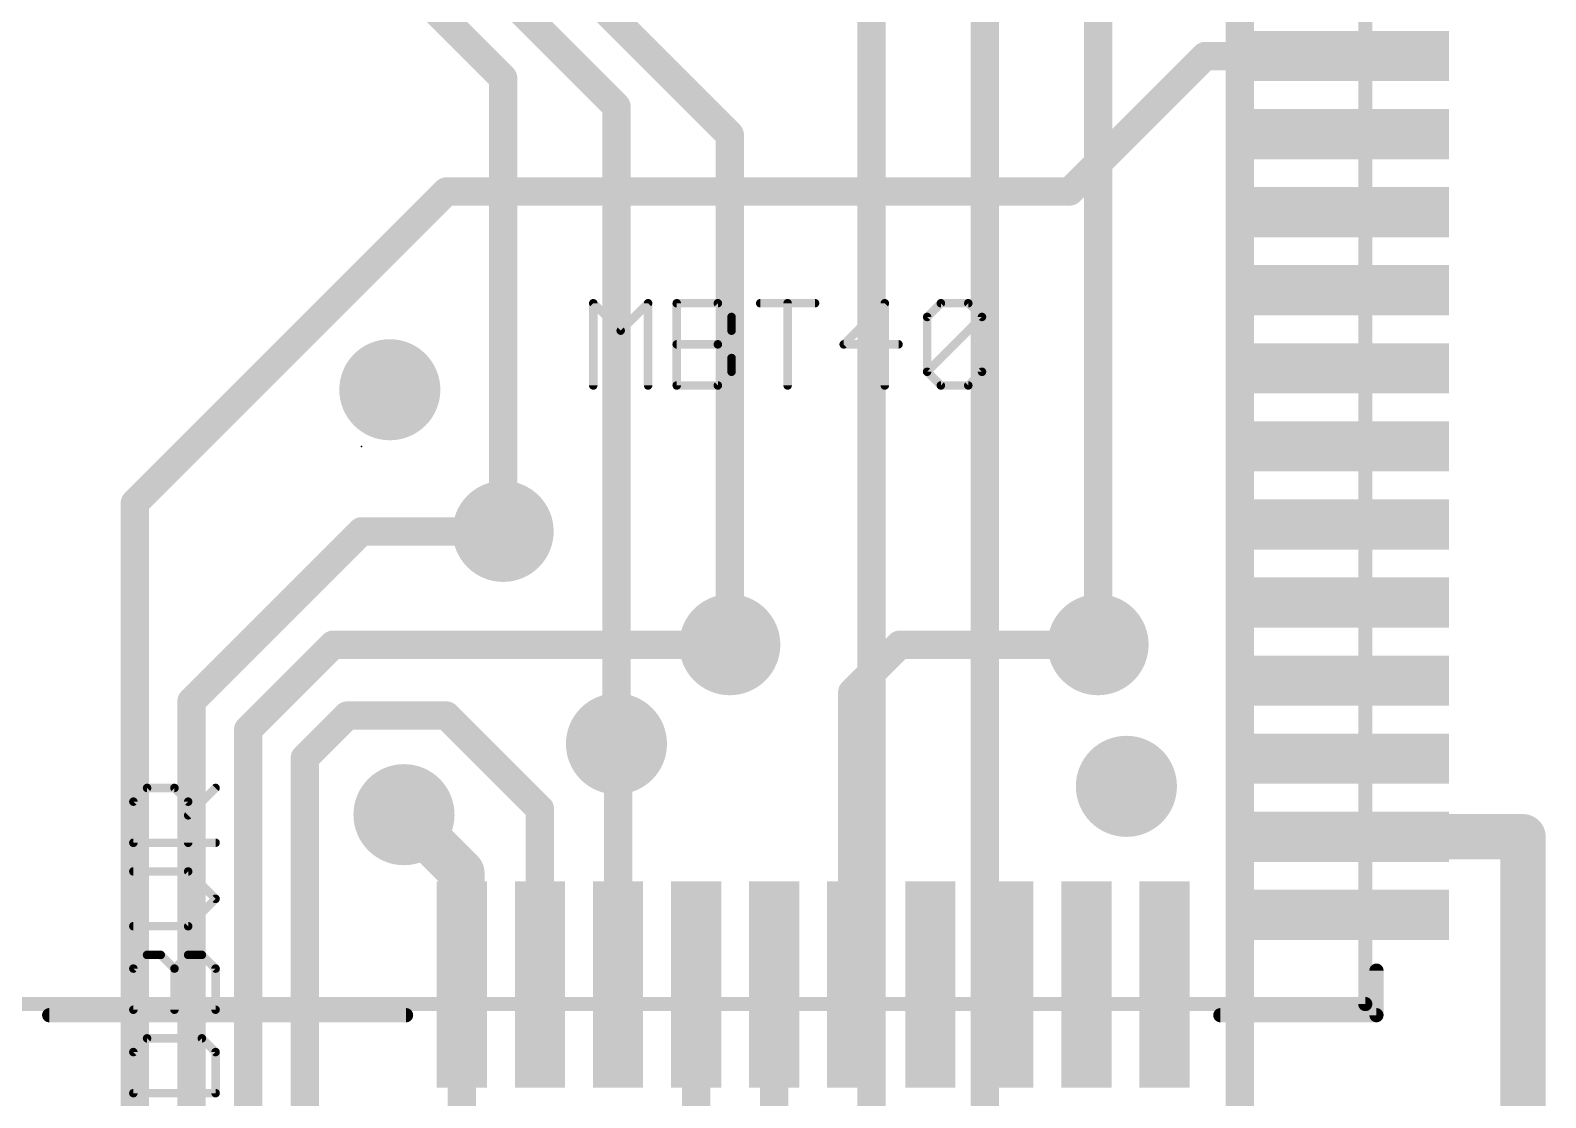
# Model space of a CAD drawing. Extents: x -0.1 to 68.7, y -0.4 to 53.6.
# Drawn here: x 7.19 to 20.78, y 20.83 to 30.4 of the extents above; entities that cross this region are included whole.
import ezdxf

# ---------------------------------------------------------------- set-up
doc = ezdxf.new("R2010")
doc.units = 0
for name, color, linetype in [('1', 12, 'CONTINUOUS'), ('16', 132, 'CONTINUOUS'), ('18', 110, 'CONTINUOUS'), ('21', 40, 'CONTINUOUS'), ('23', 53, 'CONTINUOUS'), ('27', 253, 'CONTINUOUS'), ('51', 253, 'CONTINUOUS')]:
    doc.layers.add(name, color=color, linetype=linetype)

# ---------------------------------------------------------------- blocks, each defined once
blk = doc.blocks.new('RECT')
blk.add_solid([(-0.5, -0.5), (0.5, -0.5), (-0.5, 0.5), (0.5, 0.5)])
blk = doc.blocks.new('ROUNDV')
at = {"const_width": 0.5}
blk.add_lwpolyline([(0, -0.25, 1), (0, 0.25, 1), (0, -0.25)], format="xyb", dxfattribs=at)

msp = doc.modelspace()

# ---------------------------------------------------------------- linework, layer by layer
at = {"layer": '1'}
for points, const_width in [([(17.724, 30.17), (16.51, 28.956)], 0.254), ([(18.985, 30.17), (17.724, 30.17)], 0.254), ([(10.922, 28.956), (8.128, 26.162)], 0.254), ([(16.51, 28.956), (10.922, 28.956)], 0.254), ([(8.128, 26.162), (8.128, 20.046)], 0.254), ([(10.16, 25.908), (8.636, 24.384)], 0.254), ([(11.43, 25.908), (10.16, 25.908)], 0.254), ([(9.906, 24.892), (9.144, 24.13)], 0.254), ([(13.462, 24.892), (9.906, 24.892)], 0.254), ([(14.986, 24.892), (14.56, 24.466)], 0.254), ([(16.764, 24.892), (14.986, 24.892)], 0.254), ([(14.56, 21.845), (14.56, 24.466)], 0.254), ([(8.636, 24.384), (8.636, 13.335)], 0.254), ([(9.652, 23.876), (10.033, 24.257)], 0.254), ([(10.033, 24.257), (10.922, 24.257)], 0.254), ([(10.922, 24.257), (11.76, 23.419)], 0.254), ([(9.144, 24.13), (9.144, 16.038)], 0.254), ([(12.46, 23.989), (12.446, 24.003)], 0.254), ([(12.46, 21.845), (12.46, 23.989)], 0.254), ([(9.652, 20.701), (9.652, 23.876)], 0.254), ([(11.06, 22.849), (10.541, 23.368)], 0.4064), ([(11.76, 23.419), (11.76, 21.845)], 0.254), ([(18.985, 23.17), (20.574, 23.17)], 0.4064), ([(20.574, 20.259), (20.574, 23.17)], 0.4064), ([(11.06, 21.845), (11.06, 22.849)], 0.4064), ([(11.06, 17.672), (11.06, 21.845)], 0.254), ([(13.16, 18.59), (13.16, 21.845)], 0.254), ([(13.86, 21.845), (13.86, 17.223)], 0.254)]:
    msp.add_lwpolyline(points, dxfattribs=dict(at, const_width=const_width))
for points, const_width in [([(17.724, 30.2335, 1), (17.724, 30.1065)], 0.127), ([(17.7689, 30.1251, 1), (17.6791, 30.2149)], 0.127), ([(18.985, 30.1065, 1), (18.985, 30.2335)], 0.127), ([(10.922, 29.0195, 1), (10.922, 28.8925)], 0.127), ([(10.9669, 28.9111, 1), (10.8771, 29.0009)], 0.127), ([(16.51, 28.8925, 1), (16.51, 29.0195)], 0.127), ([(16.4651, 29.0009, 1), (16.5549, 28.9111)], 0.127), ([(8.1915, 26.162, 1), (8.0645, 26.162)], 0.127), ([(8.0831, 26.2069, 1), (8.1729, 26.1171)], 0.127), ([(10.16, 25.9715, 1), (10.16, 25.8445)], 0.127), ([(10.2049, 25.8631, 1), (10.1151, 25.9529)], 0.127), ([(11.43, 25.8445, 1), (11.43, 25.9715)], 0.127), ([(9.906, 24.9555, 1), (9.906, 24.8285)], 0.127), ([(9.9509, 24.8471, 1), (9.8611, 24.9369)], 0.127), ([(13.462, 24.8285, 1), (13.462, 24.9555)], 0.127), ([(14.986, 24.9555, 1), (14.986, 24.8285)], 0.127), ([(15.0309, 24.8471, 1), (14.9411, 24.9369)], 0.127), ([(16.764, 24.8285, 1), (16.764, 24.9555)], 0.127), ([(14.6235, 24.466, 1), (14.4965, 24.466)], 0.127), ([(8.6995, 24.384, 1), (8.5725, 24.384)], 0.127), ([(8.5911, 24.4289, 1), (8.6809, 24.3391)], 0.127), ([(14.5151, 24.5109, 1), (14.6049, 24.4211)], 0.127), ([(10.033, 24.3205, 1), (10.033, 24.1935)], 0.127), ([(10.0779, 24.2121, 1), (9.9881, 24.3019)], 0.127), ([(10.9669, 24.3019, 1), (10.8771, 24.2121)], 0.127), ([(10.922, 24.1935, 1), (10.922, 24.3205)], 0.127), ([(9.2075, 24.13, 1), (9.0805, 24.13)], 0.127), ([(9.0991, 24.1749, 1), (9.1889, 24.0851)], 0.127), ([(12.4909, 24.0479, 1), (12.4011, 23.9581)], 0.127), ([(12.5235, 23.989, 1), (12.3965, 23.989)], 0.127), ([(12.4151, 23.9441, 1), (12.5049, 24.0339)], 0.127), ([(9.7155, 23.876, 1), (9.5885, 23.876)], 0.127), ([(9.6071, 23.9209, 1), (9.6969, 23.8311)], 0.127), ([(10.6128, 23.4398, 1), (10.4692, 23.2962)], 0.2032), ([(11.8235, 23.419, 1), (11.6965, 23.419)], 0.127), ([(11.7151, 23.3741, 1), (11.8049, 23.4639)], 0.127), ([(18.985, 23.2716, 1), (18.985, 23.0684)], 0.2032), ([(20.6756, 23.17, 1), (20.4724, 23.17)], 0.2032), ([(20.574, 23.0684, 1), (20.574, 23.2716)], 0.2032), ([(11.1616, 22.849, 1), (10.9584, 22.849)], 0.2032), ([(10.9882, 22.7772, 1), (11.1318, 22.9208)], 0.2032), ([(10.9584, 21.845, 1), (11.1616, 21.845)], 0.2032), ([(11.1235, 21.845, 1), (10.9965, 21.845)], 0.127), ([(11.6965, 21.845, 1), (11.8235, 21.845)], 0.127), ([(12.3965, 21.845, 1), (12.5235, 21.845)], 0.127), ([(13.2235, 21.845, 1), (13.0965, 21.845)], 0.127), ([(13.9235, 21.845, 1), (13.7965, 21.845)], 0.127), ([(14.4965, 21.845, 1), (14.6235, 21.845)], 0.127)]:
    msp.add_lwpolyline(points, format="xyb", dxfattribs=dict(at, const_width=const_width))
at = {"layer": '16', "const_width": 0.254}
for points in [[(18.034, 14.605), (18.034, 34.036)], [(13.462, 29.464), (9.144, 33.782)], [(12.446, 29.718), (8.636, 33.528)], [(16.764, 33.528), (16.764, 24.892)], [(8.128, 33.274), (11.43, 29.972)], [(15.748, 33.274), (15.748, 11.811)], [(14.732, 30.988), (14.732, 15.748)], [(11.43, 29.972), (11.43, 25.908)], [(12.446, 24.003), (12.446, 29.718)], [(13.462, 24.892), (13.462, 29.464)]]:
    msp.add_lwpolyline(points, dxfattribs=at)
at = {"layer": '16', "const_width": 0.127}
for points in [[(11.4935, 29.972, 1), (11.3665, 29.972)], [(11.3851, 29.9271, 1), (11.4749, 30.0169)], [(12.5095, 29.718, 1), (12.3825, 29.718)], [(12.4011, 29.6731, 1), (12.4909, 29.7629)], [(13.5255, 29.464, 1), (13.3985, 29.464)], [(13.4171, 29.4191, 1), (13.5069, 29.5089)], [(11.3665, 25.908, 1), (11.4935, 25.908)], [(13.3985, 24.892, 1), (13.5255, 24.892)], [(16.7005, 24.892, 1), (16.8275, 24.892)], [(12.3825, 24.003, 1), (12.5095, 24.003)]]:
    msp.add_lwpolyline(points, format="xyb", dxfattribs=at)
at = {"layer": '21', "const_width": 0.127}
for points in [[(19.26, 21.57), (19.26, 21.97)], [(7.36, 21.57), (10.56, 21.57)], [(17.86, 21.57), (19.26, 21.57)]]:
    msp.add_lwpolyline(points, dxfattribs=at)
at = {"layer": '21', "const_width": 0.0635}
for points in [[(19.2918, 21.97, 1), (19.2283, 21.97)], [(7.36, 21.6017, 1), (7.36, 21.5383)], [(10.56, 21.5383, 1), (10.56, 21.6017)], [(17.86, 21.6017, 1), (17.86, 21.5383)], [(19.26, 21.5383, 1), (19.26, 21.6017)], [(19.2283, 21.57, 1), (19.2918, 21.57)]]:
    msp.add_lwpolyline(points, format="xyb", dxfattribs=at)
at = {"layer": '23'}
msp.add_point((10.16, 26.67), dxfattribs=at)
at = {"layer": '27', "const_width": 0.0762}
for points in [[(12.238, 27.2163), (12.238, 27.9535)], [(12.238, 27.9535), (12.4838, 27.7078)], [(12.4838, 27.7078), (12.7295, 27.9535)], [(12.7295, 27.9535), (12.7295, 27.2163)], [(12.9864, 27.2163), (12.9864, 27.9535)], [(12.9864, 27.9535), (13.3551, 27.9535)], [(13.3551, 27.9535), (13.4779, 27.8307)], [(13.7349, 27.9535), (14.2263, 27.9535)], [(13.9806, 27.2163), (13.9806, 27.9535)], [(14.8519, 27.9535), (14.4833, 27.5849)], [(14.8519, 27.2163), (14.8519, 27.9535)], [(15.2317, 27.8307), (15.3546, 27.9535)], [(15.3546, 27.9535), (15.6003, 27.9535)], [(15.6003, 27.9535), (15.7232, 27.8307)], [(13.4779, 27.8307), (13.4779, 27.7078)], [(15.2317, 27.3392), (15.2317, 27.8307)], [(15.2317, 27.3392), (15.7232, 27.8307)], [(15.7232, 27.8307), (15.7232, 27.3392)], [(13.4779, 27.7078), (13.3551, 27.5849)], [(12.9864, 27.5849), (13.3551, 27.5849)], [(13.3551, 27.5849), (13.4779, 27.462)], [(14.4833, 27.5849), (14.9748, 27.5849)], [(13.4779, 27.462), (13.4779, 27.3392)], [(13.4779, 27.3392), (13.3551, 27.2163)], [(15.3546, 27.2163), (15.2317, 27.3392)], [(15.7232, 27.3392), (15.6003, 27.2163)], [(13.3551, 27.2163), (12.9864, 27.2163)], [(15.6003, 27.2163), (15.3546, 27.2163)], [(8.1147, 23.4847), (8.2375, 23.6076)], [(8.2375, 23.6076), (8.4833, 23.6076)], [(8.4833, 23.6076), (8.6062, 23.4847)], [(8.6062, 23.3618), (8.8519, 23.6076)], [(8.1147, 23.1161), (8.1147, 23.4847)], [(8.6062, 23.4847), (8.6062, 23.1161)], [(8.8519, 23.1161), (8.1147, 23.1161)], [(8.6062, 22.8592), (8.1147, 22.8592)], [(8.8519, 22.6134), (8.6062, 22.8592)], [(8.6062, 22.3677), (8.8519, 22.6134)], [(8.1147, 22.3677), (8.6062, 22.3677)], [(8.1147, 21.9879), (8.2375, 22.1107)], [(8.2375, 22.1107), (8.3604, 22.1107)], [(8.3604, 22.1107), (8.4833, 21.9879)], [(8.4833, 21.9879), (8.6062, 22.1107)], [(8.6062, 22.1107), (8.729, 22.1107)], [(8.729, 22.1107), (8.8519, 21.9879)], [(8.1147, 21.6193), (8.1147, 21.9879)], [(8.4833, 21.6193), (8.4833, 21.9879)], [(8.8519, 21.9879), (8.8519, 21.6193)], [(8.8519, 21.6193), (8.1147, 21.6193)], [(8.2375, 21.3623), (8.1147, 21.2395)], [(8.729, 21.3623), (8.2375, 21.3623)], [(8.8519, 21.2395), (8.729, 21.3623)], [(8.1147, 21.2395), (8.1147, 20.8708)], [(8.8519, 20.8708), (8.8519, 21.2395)], [(8.1147, 20.8708), (8.8519, 20.8708)]]:
    msp.add_lwpolyline(points, dxfattribs=at)
at = {"layer": '27', "const_width": 0.0381}
for points in [[(12.2571, 27.9535, 1), (12.219, 27.9535)], [(12.2515, 27.967, 1), (12.2246, 27.9401)], [(12.7486, 27.9535, 1), (12.7105, 27.9535)], [(12.743, 27.9401, 1), (12.716, 27.967)], [(13.0055, 27.9535, 1), (12.9674, 27.9535)], [(12.9864, 27.9726, 1), (12.9864, 27.9345)], [(13.3685, 27.967, 1), (13.3416, 27.9401)], [(13.3551, 27.9345, 1), (13.3551, 27.9726)], [(13.7349, 27.9726, 1), (13.7349, 27.9345)], [(13.9996, 27.9535, 1), (13.9615, 27.9535)], [(14.2263, 27.9345, 1), (14.2263, 27.9726)], [(14.8709, 27.9535, 1), (14.8328, 27.9535)], [(14.8654, 27.9401, 1), (14.8384, 27.967)], [(15.3546, 27.9726, 1), (15.3546, 27.9345)], [(15.368, 27.9401, 1), (15.3411, 27.967)], [(15.6138, 27.967, 1), (15.5868, 27.9401)], [(15.6003, 27.9345, 1), (15.6003, 27.9726)], [(13.497, 27.8307, 1), (13.4589, 27.8307)], [(13.4645, 27.8172, 1), (13.4914, 27.8441)], [(15.2507, 27.8307, 1), (15.2126, 27.8307)], [(15.2182, 27.8441, 1), (15.2452, 27.8172)], [(15.7422, 27.8307, 1), (15.7041, 27.8307)], [(15.7097, 27.8172, 1), (15.7366, 27.8441)], [(15.7366, 27.8172, 1), (15.7097, 27.8441)], [(12.4703, 27.7213, 1), (12.4972, 27.6943)], [(12.4703, 27.6943, 1), (12.4972, 27.7213)], [(13.4589, 27.7078, 1), (13.497, 27.7078)], [(13.4914, 27.6943, 1), (13.4645, 27.7213)], [(12.9864, 27.604, 1), (12.9864, 27.5659)], [(13.3685, 27.5984, 1), (13.3416, 27.5714)], [(13.3416, 27.5984, 1), (13.3685, 27.5714)], [(13.3551, 27.5659, 1), (13.3551, 27.604)], [(14.4698, 27.5984, 1), (14.4967, 27.5714)], [(14.4833, 27.604, 1), (14.4833, 27.5659)], [(14.9748, 27.5659, 1), (14.9748, 27.604)], [(13.497, 27.462, 1), (13.4589, 27.462)], [(13.4645, 27.4486, 1), (13.4914, 27.4755)], [(13.4589, 27.3392, 1), (13.497, 27.3392)], [(13.4914, 27.3257, 1), (13.4645, 27.3526)], [(15.2452, 27.3526, 1), (15.2182, 27.3257)], [(15.2182, 27.3526, 1), (15.2452, 27.3257)], [(15.2126, 27.3392, 1), (15.2507, 27.3392)], [(15.7041, 27.3392, 1), (15.7422, 27.3392)], [(15.7366, 27.3257, 1), (15.7097, 27.3526)], [(12.219, 27.2163, 1), (12.2571, 27.2163)], [(12.7105, 27.2163, 1), (12.7486, 27.2163)], [(12.9864, 27.2354, 1), (12.9864, 27.1973)], [(12.9674, 27.2163, 1), (13.0055, 27.2163)], [(13.3416, 27.2298, 1), (13.3685, 27.2028)], [(13.3551, 27.1973, 1), (13.3551, 27.2354)], [(13.9615, 27.2163, 1), (13.9996, 27.2163)], [(14.8328, 27.2163, 1), (14.8709, 27.2163)], [(15.3546, 27.2354, 1), (15.3546, 27.1973)], [(15.3411, 27.2028, 1), (15.368, 27.2298)], [(15.5868, 27.2298, 1), (15.6138, 27.2028)], [(15.6003, 27.1973, 1), (15.6003, 27.2354)], [(8.2375, 23.6266, 1), (8.2375, 23.5885)], [(8.251, 23.5941, 1), (8.2241, 23.621)], [(8.4968, 23.621, 1), (8.4698, 23.5941)], [(8.4833, 23.5885, 1), (8.4833, 23.6266)], [(8.8654, 23.5941, 1), (8.8384, 23.621)], [(8.1337, 23.4847, 1), (8.0956, 23.4847)], [(8.1012, 23.4982, 1), (8.1281, 23.4712)], [(8.6252, 23.4847, 1), (8.5871, 23.4847)], [(8.5927, 23.4712, 1), (8.6196, 23.4982)], [(8.5927, 23.3753, 1), (8.6196, 23.3484)], [(8.0956, 23.1161, 1), (8.1337, 23.1161)], [(8.1147, 23.1351, 1), (8.1147, 23.097)], [(8.5871, 23.1161, 1), (8.6252, 23.1161)], [(8.8519, 23.097, 1), (8.8519, 23.1351)], [(8.1147, 22.8782, 1), (8.1147, 22.8401)], [(8.6196, 22.8726, 1), (8.5927, 22.8457)], [(8.6062, 22.8401, 1), (8.6062, 22.8782)], [(8.8654, 22.5999, 1), (8.8384, 22.6269)], [(8.8384, 22.5999, 1), (8.8654, 22.6269)], [(8.1147, 22.3867, 1), (8.1147, 22.3486)], [(8.5927, 22.3811, 1), (8.6196, 22.3542)], [(8.6062, 22.3486, 1), (8.6062, 22.3867)], [(8.2375, 22.1298, 1), (8.2375, 22.0917)], [(8.251, 22.0973, 1), (8.2241, 22.1242)], [(8.3739, 22.1242, 1), (8.3469, 22.0973)], [(8.3604, 22.0917, 1), (8.3604, 22.1298)], [(8.6062, 22.1298, 1), (8.6062, 22.0917)], [(8.6196, 22.0973, 1), (8.5927, 22.1242)], [(8.7425, 22.1242, 1), (8.7156, 22.0973)], [(8.729, 22.0917, 1), (8.729, 22.1298)], [(8.1337, 21.9879, 1), (8.0956, 21.9879)], [(8.1012, 22.0013, 1), (8.1281, 21.9744)], [(8.5023, 21.9879, 1), (8.4642, 21.9879)], [(8.4698, 22.0013, 1), (8.4968, 21.9744)], [(8.4698, 21.9744, 1), (8.4968, 22.0013)], [(8.871, 21.9879, 1), (8.8329, 21.9879)], [(8.8384, 21.9744, 1), (8.8654, 22.0013)], [(8.0956, 21.6193, 1), (8.1337, 21.6193)], [(8.1147, 21.6383, 1), (8.1147, 21.6002)], [(8.4642, 21.6193, 1), (8.5023, 21.6193)], [(8.8329, 21.6193, 1), (8.871, 21.6193)], [(8.8519, 21.6002, 1), (8.8519, 21.6383)], [(8.2375, 21.3814, 1), (8.2375, 21.3433)], [(8.251, 21.3489, 1), (8.2241, 21.3758)], [(8.7425, 21.3758, 1), (8.7156, 21.3489)], [(8.729, 21.3433, 1), (8.729, 21.3814)], [(8.1337, 21.2395, 1), (8.0956, 21.2395)], [(8.1012, 21.2529, 1), (8.1281, 21.226)], [(8.871, 21.2395, 1), (8.8329, 21.2395)], [(8.8384, 21.226, 1), (8.8654, 21.2529)], [(8.0956, 20.8708, 1), (8.1337, 20.8708)], [(8.1147, 20.8899, 1), (8.1147, 20.8518)], [(8.8329, 20.8708, 1), (8.871, 20.8708)], [(8.8519, 20.8518, 1), (8.8519, 20.8899)]]:
    msp.add_lwpolyline(points, format="xyb", dxfattribs=at)
at = {"layer": '51', "const_width": 0.127}
for points in [[(19.16, 31.67), (19.16, 21.67)], [(19.16, 21.67), (4.41, 21.67)]]:
    msp.add_lwpolyline(points, dxfattribs=at)
at = {"layer": '51', "const_width": 0.0635}
for points in [[(19.1283, 21.67, 1), (19.1917, 21.67)], [(19.16, 21.6383, 1), (19.16, 21.7018)]]:
    msp.add_lwpolyline(points, format="xyb", dxfattribs=at)

# ---------------------------------------------------------------- block references
at = {"layer": '1', "xscale": 1.85, "yscale": 0.45}
for p, rotation in [((18.985, 30.17), 180), ((18.985, 29.47), 180), ((18.985, 28.77), 180), ((18.985, 28.07), 180), ((18.985, 27.37), 180), ((18.985, 26.67), 180), ((18.985, 25.97), 180), ((18.985, 25.27), 180), ((18.985, 24.57), 180), ((18.985, 23.87), 180), ((18.985, 23.17), 180), ((11.06, 21.845), 90), ((11.76, 21.845), 90), ((12.46, 21.845), 90), ((13.16, 21.845), 90), ((13.86, 21.845), 90), ((14.56, 21.845), 90), ((15.26, 21.845), 90), ((15.96, 21.845), 90), ((16.66, 21.845), 90), ((17.36, 21.845), 90), ((18.985, 22.47), 180)]:
    msp.add_blockref('RECT', p, dxfattribs=dict(at, rotation=rotation))
at = {"layer": '18', "xscale": 0.9064, "yscale": 0.9064}
for p in [(10.414, 27.178), (10.414, 27.178), (11.43, 25.908), (11.43, 25.908), (13.462, 24.892), (13.462, 24.892), (16.764, 24.892), (16.764, 24.892), (12.446, 24.003), (12.446, 24.003), (17.018, 23.622), (17.018, 23.622), (10.541, 23.368), (10.541, 23.368)]:
    msp.add_blockref('ROUNDV', p, dxfattribs=at)

doc.saveas('drawing.dxf')
